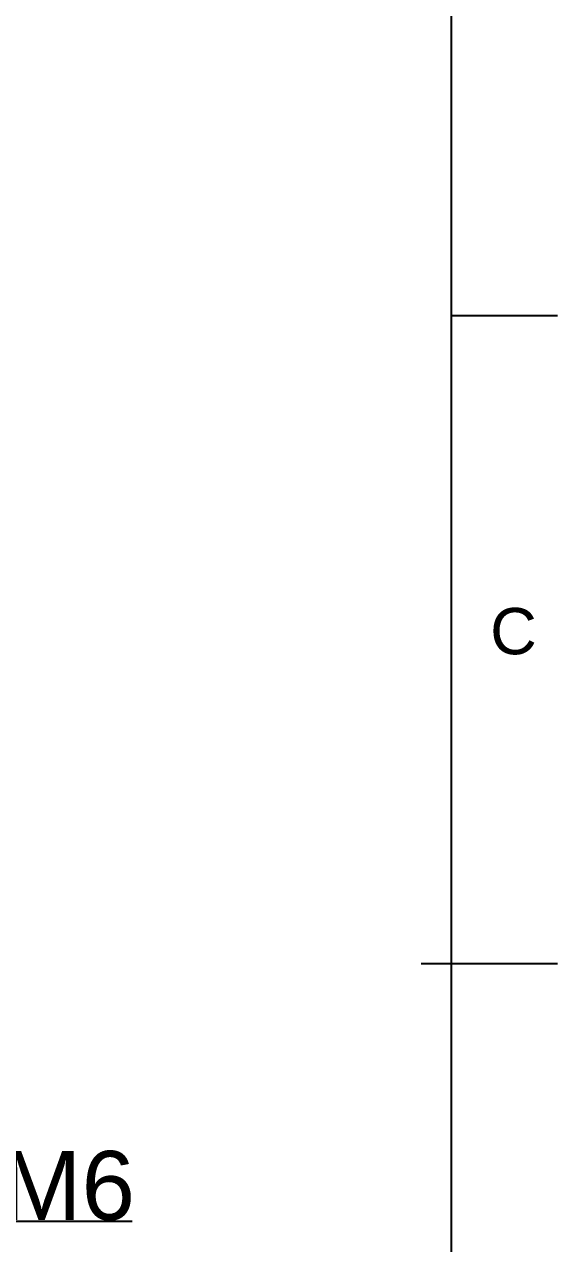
# Model space of a CAD drawing. Header units: millimetres. Extents: x 1409 to 26878, y 589 to 5187.
# Drawn here: x 3211.2 to 3404.8, y 1193.3 to 1635.7 of the extents above; entities that cross this region are included whole.
import ezdxf

# ---------------------------------------------------------------- set-up
doc = ezdxf.new("R2010")
doc.units = ezdxf.units.MM
doc.layers.add('图框', color=7, linetype='Continuous')
doc.layers.add('细实线', color=7, linetype='Continuous', lineweight=18)
doc.styles.get("Standard").update_dxf_attribs({"font": 'arial.ttf'})
doc.dimstyles.new('缩小5倍', dxfattribs={"dimtxt": 25, "dimasz": 10, "dimexe": 0.18, "dimexo": 0.0625, "dimgap": 0.09, "dimtad": 1, "dimtoh": 1, "dimdec": 3, "dimzin": 9, "dimdsep": 46, "dimtxsty": 'Standard', "dimblk": '_FILLED', "dimcen": 0.09, "dimclrd": 256, "dimclre": 256, "dimclrt": 256, "dimazin": 2, "dimtfac": 1, "dimtdec": 3, "dimtofl": 0, "dimtmove": 0, "dimatfit": 3, "dimldrblk": '_FILLED', "dimfxl": 1, "dimtolj": 1, "dimtzin": 0, "dimarcsym": 0})

# ---------------------------------------------------------------- blocks, each defined once
blk = doc.blocks.new('产品尺寸图图框')
at = {"layer": '图框'}
for p, q in [((605.843, 599.09), (605.843, 401.09)), ((605.843, 535.09), (611.593, 535.09)), ((611.593, 500.09), (604.217, 500.09))]:
    blk.add_line(p, q, dxfattribs=at)
at = {"layer": '图框', "insert": (607.948, 519.3), "char_height": 2.5, "attachment_point": 1}
blk.add_mtext_dynamic_manual_height_columns('C', width=1.58949, gutter_width=1.25, heights=[0], dxfattribs=at)
blk = doc.blocks.new('_FILLED')
at = {"color": 0, "linetype": 'ByBlock'}
blk.add_solid([(0, 0), (-1, 0.15), (-1, -0.15)], dxfattribs=at)
blk = doc.blocks.new('*D130')
at = {"lineweight": -2, "transparency": 16777216}
for p, q in [((3139.29, 1254.8), (3139.47, 1254.8)), ((3139.38, 1254.71), (3139.38, 1254.89)), ((3172.73, 1201.37), (3146.27, 1243.77)), ((3250.35, 1201.37), (3172.73, 1201.37))]:
    blk.add_line(p, q, dxfattribs=at)
at = {"layer": 'Defpoints', "color": 0, "transparency": 16777216}
for p in [(3137.8, 1257.34), (3140.97, 1252.25)]:
    blk.add_point(p, dxfattribs=at)
at = {"lineweight": -2, "transparency": 16777216, "xscale": 10, "yscale": 10, "zscale": 10, "rotation": 121.9715986931667}
blk.add_blockref('_FILLED', (3140.97, 1252.25), dxfattribs=at)
at = {"lineweight": 5, "transparency": 16777216, "insert": (3211.59, 1214.22), "char_height": 25, "attachment_point": 5}
blk.add_mtext('\\A1;4-M6', dxfattribs=at)

msp = doc.modelspace()

# ---------------------------------------------------------------- block references
at = {"layer": '细实线', "color": 3, "lineweight": 5, "xscale": 6.72, "yscale": 6.72, "zscale": 6.72}
msp.add_blockref('产品尺寸图图框', (-705.1144, -2065.7442), dxfattribs=at)

# ---------------------------------------------------------------- dimensions: what is measured, and where the dimension line sits
at = {"color": 1, "lineweight": 5}
dim = msp.add_diameter_dim_2p(p1=(3137.7952, 1257.3447), p2=(3140.9722, 1252.2549), text='4-M6', dimstyle='缩小5倍', dxfattribs=at)
dim.commit()
dim.dimension.update_dxf_attribs({"geometry": '*D130', "text_midpoint": (3211.5853, 1201.3703), "dimtype": 163})

doc.saveas('drawing.dxf')
